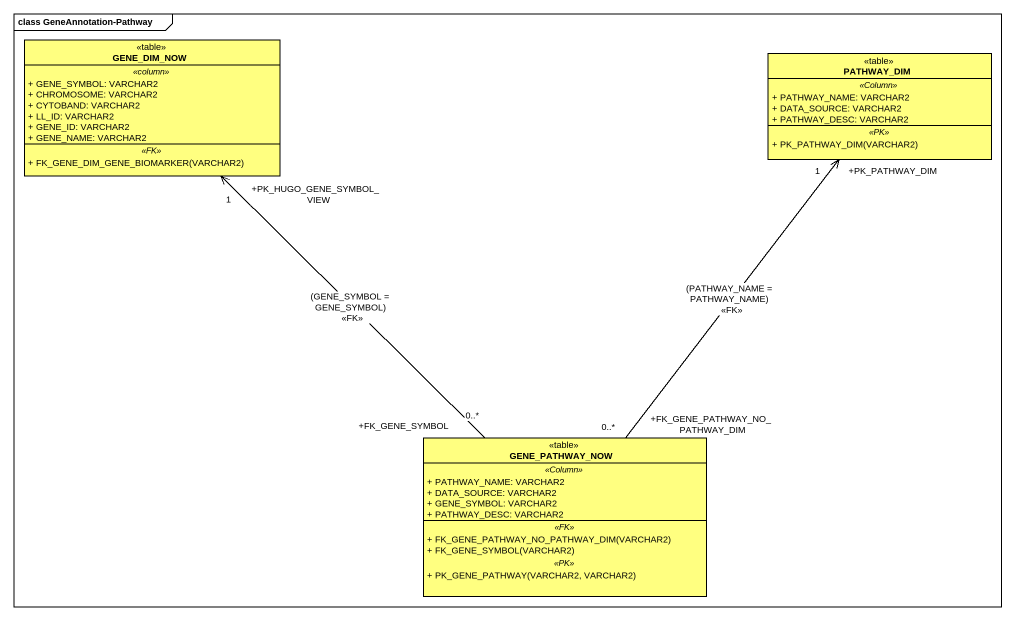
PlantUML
@startuml
mainframe class GeneAnnotation-Pathway
hide circle
hide empty members
skinparam classAttributeIconSize 0
class GENE_DIM_NOW <<table>> #FFFF80 {
  .. <<column>> ..
  + GENE_SYMBOL: VARCHAR2
  + CHROMOSOME: VARCHAR2
  + CYTOBAND: VARCHAR2
  + LL_ID: VARCHAR2
  + GENE_ID: VARCHAR2
  + GENE_NAME: VARCHAR2
  .. <<FK>> ..
  + FK_GENE_DIM_GENE_BIOMARKER(VARCHAR2)
}
class PATHWAY_DIM <<table>> #FFFF80 {
  .. <<Column>> ..
  + PATHWAY_NAME: VARCHAR2
  + DATA_SOURCE: VARCHAR2
  + PATHWAY_DESC: VARCHAR2
  .. <<PK>> ..
  + PK_PATHWAY_DIM(VARCHAR2)
}
class GENE_PATHWAY_NOW <<table>> #FFFF80 {
  .. <<Column>> ..
  + PATHWAY_NAME: VARCHAR2
  + DATA_SOURCE: VARCHAR2
  + GENE_SYMBOL: VARCHAR2
  + PATHWAY_DESC: VARCHAR2
  .. <<FK>> ..
  + FK_GENE_PATHWAY_NO_PATHWAY_DIM(VARCHAR2)
  + FK_GENE_SYMBOL(VARCHAR2)
  .. <<PK>> ..
  + PK_GENE_PATHWAY(VARCHAR2, VARCHAR2)
}
GENE_PATHWAY_NOW "+FK_GENE_SYMBOL\n0..*" -up-> "+PK_HUGO_GENE_SYMBOL_VIEW\n1" GENE_DIM_NOW : (GENE_SYMBOL = GENE_SYMBOL)\n<<FK>>
GENE_PATHWAY_NOW "+FK_GENE_PATHWAY_NO_PATHWAY_DIM\n0..*" -up-> "+PK_PATHWAY_DIM\n1" PATHWAY_DIM : (PATHWAY_NAME = PATHWAY_NAME)\n<<FK>>
@enduml
